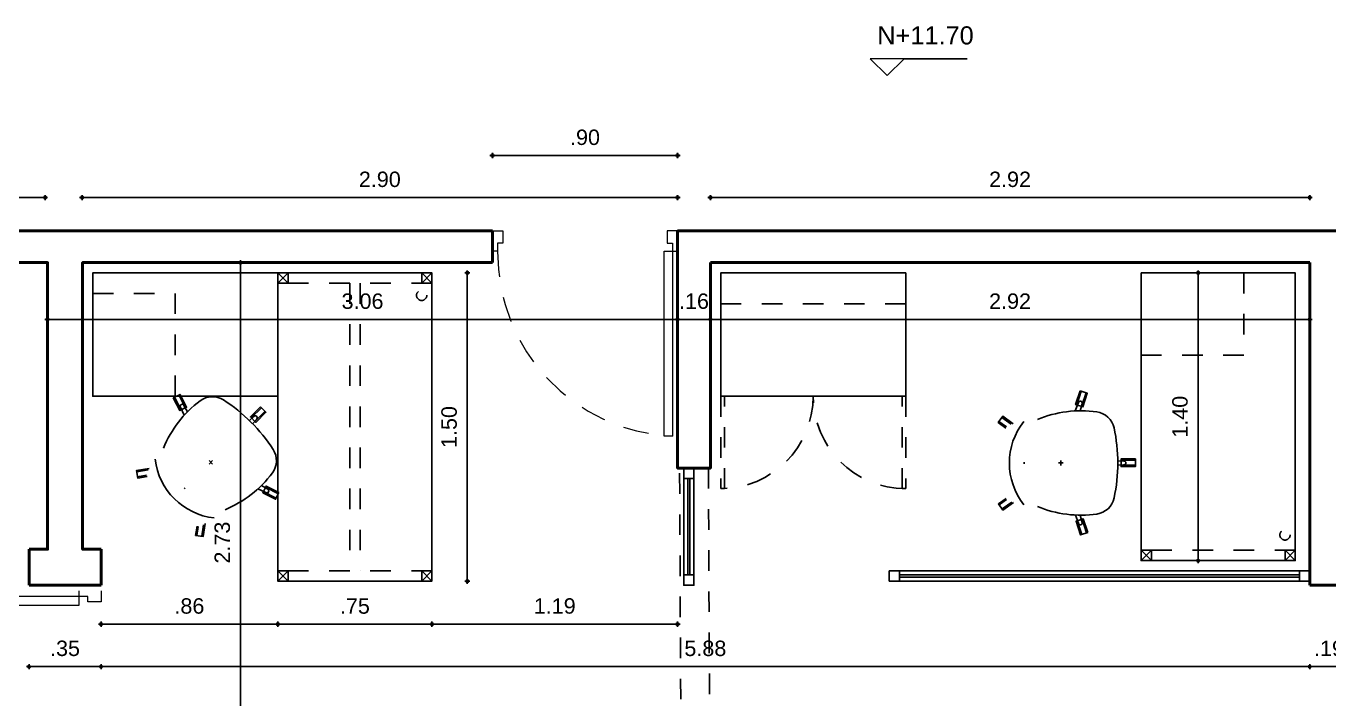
# Model space of a CAD drawing. Header units: millimetres. Extents: x -38 to 179, y -2 to 69.
# Drawn here: x 118.98 to 125.32, y 3.65 to 6.92 of the extents above; entities that cross this region are included whole.
import ezdxf

# ---------------------------------------------------------------- set-up
doc = ezdxf.new("R2010")
doc.units = ezdxf.units.MM
doc.linetypes.add('HIDDEN', pattern=[0.375, 0.25, -0.125])
doc.linetypes.add('HIDDEN2', pattern=[0.1875, 0.125, -0.0625])
doc.layers.get('0').update_dxf_attribs({"color": 255})
for name, color, linetype in [('-CANALETA AEREA', 255, 'Continuous'), ('0.05', 6, 'Continuous'), ('A_MOBILIARIO', 6, 'Continuous'), ('X_COTAS50', 6, 'Continuous')]:
    doc.layers.add(name, color=color, linetype=linetype)
for name, color, linetype, lineweight in [('02 AZUL', 5, 'Continuous', 5), ('03 AMARILLO', 2, 'Continuous', 20), ('04 VERDE', 3, 'Continuous', 15), ('06 ROJO', 1, 'Continuous', 50)]:
    doc.layers.add(name, color=color, linetype=linetype, lineweight=lineweight)
doc.styles.get("Standard").update_dxf_attribs({"font": 'arial.ttf'})
doc.styles.add('UNAL PLANEACION', font='arial.ttf')
doc.dimstyles.new('COTAS 50', dxfattribs={"dimscale": 50, "dimtxt": 0.0015, "dimasz": 0.00025, "dimexe": 0, "dimexo": 0.00025, "dimgap": 0.001, "dimtad": 1, "dimzin": 4, "dimdsep": 46, "dimtxsty": 'UNAL PLANEACION', "dimblk": 'DIMBLK', "dimcen": 1, "dimse1": 1, "dimse2": 1, "dimclrd": 8, "dimclre": 8, "dimclrt": 256, "dimadec": 0, "dimazin": 1, "dimtfac": 1, "dimtix": 1, "dimtmove": 2, "dimatfit": 0, "dimldrblk": 'INDICE', "dimfxl": 1, "dimtolj": 1, "dimtzin": 0, "dimarcsym": 0})

# ---------------------------------------------------------------- blocks, each defined once
blk = doc.blocks.new('DIMBLK')
for q in [(-1, 0), (0, 1), (1, 0), (0, -1)]:
    blk.add_line((0, 0), q)
blk.add_circle((0, 0), 0.5)
blk = doc.blocks.new('*D476')
at = {"layer": 'Defpoints', "color": 0, "transparency": 16777216}
for p in [(118.9924, 4.2025), (119.3424, 4.2025), (119.3424, 3.8066)]:
    blk.add_point(p, dxfattribs=at)
at = {"layer": 'X_COTAS50', "color": 8, "lineweight": -2, "transparency": 16777216}
blk.add_line((119.0049, 3.8066), (119.3299, 3.8066), dxfattribs=at)
at = {"layer": 'X_COTAS50', "color": 8, "lineweight": -2, "transparency": 16777216, "xscale": 0.0125, "yscale": 0.0125, "zscale": 0.0125, "rotation": 180}
blk.add_blockref('DIMBLK', (118.9924, 3.8066), dxfattribs=at)
at = {"layer": 'X_COTAS50', "color": 8, "lineweight": -2, "transparency": 16777216, "xscale": 0.0125, "yscale": 0.0125, "zscale": 0.0125}
blk.add_blockref('DIMBLK', (119.3424, 3.8066), dxfattribs=at)
at = {"layer": 'X_COTAS50', "transparency": 16777216, "insert": (119.1674, 3.895), "char_height": 0.075, "attachment_point": 5, "style": 'UNAL PLANEACION'}
blk.add_mtext('\\A1;.35', dxfattribs=at)
blk = doc.blocks.new('INDICE')
blk.add_line((-0.17, 0), (-1.17, 0))
blk.add_lwpolyline([(-0.52, 0.87), (-0.38, 0.93), (0, 0), (-0.38, -0.93), (-0.52, -0.87), (-0.17, 0)], close=True)
blk = doc.blocks.new('*D477')
at = {"layer": 'Defpoints', "color": 0, "transparency": 16777216}
for p in [(125.2219, 4.2025), (125.4094, 4.2025), (125.4094, 3.8066)]:
    blk.add_point(p, dxfattribs=at)
at = {"layer": 'X_COTAS50', "color": 8, "lineweight": -2, "transparency": 16777216}
for p, q in [((125.2094, 3.8066), (125.1969, 3.8066)), ((125.2219, 3.8066), (125.4094, 3.8066)), ((125.4219, 3.8066), (125.4344, 3.8066))]:
    blk.add_line(p, q, dxfattribs=at)
at = {"layer": 'X_COTAS50', "color": 8, "lineweight": -2, "transparency": 16777216, "xscale": 0.0125, "yscale": 0.0125, "zscale": 0.0125}
blk.add_blockref('DIMBLK', (125.2219, 3.8066), dxfattribs=at)
at = {"layer": 'X_COTAS50', "color": 8, "lineweight": -2, "transparency": 16777216, "xscale": 0.0125, "yscale": 0.0125, "zscale": 0.0125, "rotation": 180}
blk.add_blockref('DIMBLK', (125.4094, 3.8066), dxfattribs=at)
at = {"layer": 'X_COTAS50', "transparency": 16777216, "insert": (125.3157, 3.8949), "char_height": 0.075, "attachment_point": 5, "style": 'UNAL PLANEACION'}
blk.add_mtext('\\A1;.19', dxfattribs=at)
blk = doc.blocks.new('*D480')
at = {"layer": 'Defpoints', "color": 0, "transparency": 16777216}
for p in [(119.3424, 4.2025), (125.2219, 4.2025), (125.2219, 3.8066)]:
    blk.add_point(p, dxfattribs=at)
at = {"layer": 'X_COTAS50', "color": 8, "lineweight": -2, "transparency": 16777216}
blk.add_line((119.3549, 3.8066), (125.2094, 3.8066), dxfattribs=at)
at = {"layer": 'X_COTAS50', "color": 8, "lineweight": -2, "transparency": 16777216, "xscale": 0.0125, "yscale": 0.0125, "zscale": 0.0125, "rotation": 180}
blk.add_blockref('DIMBLK', (119.3424, 3.8066), dxfattribs=at)
at = {"layer": 'X_COTAS50', "color": 8, "lineweight": -2, "transparency": 16777216, "xscale": 0.0125, "yscale": 0.0125, "zscale": 0.0125}
blk.add_blockref('DIMBLK', (125.2219, 3.8066), dxfattribs=at)
at = {"layer": 'X_COTAS50', "transparency": 16777216, "insert": (122.2822, 3.8949), "char_height": 0.075, "attachment_point": 5, "style": 'UNAL PLANEACION'}
blk.add_mtext('\\A1;5.88', dxfattribs=at)
blk = doc.blocks.new('*D483')
at = {"layer": 'Defpoints', "color": 0, "transparency": 16777216}
for p in [(119.0824, 5.7725), (122.1468, 5.5725), (119.0824, 5.4962)]:
    blk.add_point(p, dxfattribs=at)
at = {"layer": 'X_COTAS50', "color": 8, "lineweight": -2, "transparency": 16777216}
blk.add_line((122.1343, 5.4962), (119.0949, 5.4962), dxfattribs=at)
at = {"layer": 'X_COTAS50', "color": 8, "lineweight": -2, "transparency": 16777216, "xscale": 0.0125, "yscale": 0.0125, "zscale": 0.0125, "rotation": 180}
blk.add_blockref('DIMBLK', (119.0824, 5.4962), dxfattribs=at)
at = {"layer": 'X_COTAS50', "color": 8, "lineweight": -2, "transparency": 16777216, "xscale": 0.0125, "yscale": 0.0125, "zscale": 0.0125}
blk.add_blockref('DIMBLK', (122.1468, 5.4962), dxfattribs=at)
at = {"layer": 'X_COTAS50', "transparency": 16777216, "insert": (120.6146, 5.5845), "char_height": 0.075, "attachment_point": 5, "style": 'UNAL PLANEACION'}
blk.add_mtext('\\A1;3.06', dxfattribs=at)
blk = doc.blocks.new('*D487')
at = {"layer": 'Defpoints', "color": 0, "transparency": 16777216}
for p in [(122.1468, 5.4962), (122.1468, 4.7725), (122.3069, 4.7725)]:
    blk.add_point(p, dxfattribs=at)
at = {"layer": 'X_COTAS50', "color": 8, "lineweight": -2, "transparency": 16777216}
for p, q in [((122.1343, 5.4962), (122.1218, 5.4962)), ((122.3069, 5.4962), (122.1468, 5.4962)), ((122.3194, 5.4962), (122.3319, 5.4962))]:
    blk.add_line(p, q, dxfattribs=at)
at = {"layer": 'X_COTAS50', "color": 8, "lineweight": -2, "transparency": 16777216, "xscale": 0.0125, "yscale": 0.0125, "zscale": 0.0125}
blk.add_blockref('DIMBLK', (122.1468, 5.4962), dxfattribs=at)
at = {"layer": 'X_COTAS50', "color": 8, "lineweight": -2, "transparency": 16777216, "xscale": 0.0125, "yscale": 0.0125, "zscale": 0.0125, "rotation": 180}
blk.add_blockref('DIMBLK', (122.3069, 5.4962), dxfattribs=at)
at = {"layer": 'X_COTAS50', "transparency": 16777216, "insert": (122.2269, 5.5845), "char_height": 0.075, "attachment_point": 5, "style": 'UNAL PLANEACION'}
blk.add_mtext('\\A1;.16', dxfattribs=at)
blk = doc.blocks.new('*D490')
at = {"layer": 'Defpoints', "color": 0, "transparency": 16777216}
for p in [(125.2219, 6.0891), (122.3069, 5.7725), (125.2219, 5.7725)]:
    blk.add_point(p, dxfattribs=at)
at = {"layer": 'X_COTAS50', "color": 8, "lineweight": -2, "transparency": 16777216}
blk.add_line((122.3194, 6.0891), (125.2094, 6.0891), dxfattribs=at)
at = {"layer": 'X_COTAS50', "color": 8, "lineweight": -2, "transparency": 16777216, "xscale": 0.0125, "yscale": 0.0125, "zscale": 0.0125, "rotation": 180}
blk.add_blockref('DIMBLK', (122.3069, 6.0891), dxfattribs=at)
at = {"layer": 'X_COTAS50', "color": 8, "lineweight": -2, "transparency": 16777216, "xscale": 0.0125, "yscale": 0.0125, "zscale": 0.0125}
blk.add_blockref('DIMBLK', (125.2219, 6.0891), dxfattribs=at)
at = {"layer": 'X_COTAS50', "transparency": 16777216, "insert": (123.7644, 6.1774), "char_height": 0.075, "attachment_point": 5, "style": 'UNAL PLANEACION'}
blk.add_mtext('\\A1;2.92', dxfattribs=at)
blk = doc.blocks.new('*D491')
at = {"layer": 'Defpoints', "color": 0, "transparency": 16777216}
for p in [(119.0704, 6.0891), (119.0704, 4.3775), (116.1584, 4.1036)]:
    blk.add_point(p, dxfattribs=at)
at = {"layer": 'X_COTAS50', "color": 8, "lineweight": -2, "transparency": 16777216}
blk.add_line((116.1709, 6.0891), (119.0579, 6.0891), dxfattribs=at)
at = {"layer": 'X_COTAS50', "color": 8, "lineweight": -2, "transparency": 16777216, "xscale": 0.0125, "yscale": 0.0125, "zscale": 0.0125, "rotation": 180}
blk.add_blockref('DIMBLK', (116.1584, 6.0891), dxfattribs=at)
at = {"layer": 'X_COTAS50', "color": 8, "lineweight": -2, "transparency": 16777216, "xscale": 0.0125, "yscale": 0.0125, "zscale": 0.0125}
blk.add_blockref('DIMBLK', (119.0704, 6.0891), dxfattribs=at)
at = {"layer": 'X_COTAS50', "transparency": 16777216, "insert": (117.6144, 6.1774), "char_height": 0.075, "attachment_point": 5, "style": 'UNAL PLANEACION'}
blk.add_mtext('\\A1;2.91', dxfattribs=at)
blk = doc.blocks.new('*D492')
at = {"layer": 'Defpoints', "color": 0, "transparency": 16777216}
for p in [(122.1468, 6.0891), (119.2504, 5.7725), (122.1468, 5.7725)]:
    blk.add_point(p, dxfattribs=at)
at = {"layer": 'X_COTAS50', "color": 8, "lineweight": -2, "transparency": 16777216}
blk.add_line((119.2629, 6.0891), (122.1343, 6.0891), dxfattribs=at)
at = {"layer": 'X_COTAS50', "color": 8, "lineweight": -2, "transparency": 16777216, "xscale": 0.0125, "yscale": 0.0125, "zscale": 0.0125, "rotation": 180}
blk.add_blockref('DIMBLK', (119.2504, 6.0891), dxfattribs=at)
at = {"layer": 'X_COTAS50', "color": 8, "lineweight": -2, "transparency": 16777216, "xscale": 0.0125, "yscale": 0.0125, "zscale": 0.0125}
blk.add_blockref('DIMBLK', (122.1468, 6.0891), dxfattribs=at)
at = {"layer": 'X_COTAS50', "transparency": 16777216, "insert": (120.6986, 6.1774), "char_height": 0.075, "attachment_point": 5, "style": 'UNAL PLANEACION'}
blk.add_mtext('\\A1;2.90', dxfattribs=at)
blk = doc.blocks.new('*D520')
at = {"layer": 'Defpoints', "color": 0, "transparency": 16777216}
for p in [(122.3069, 5.4962), (122.3069, 5.2725), (125.2219, 4.7725)]:
    blk.add_point(p, dxfattribs=at)
at = {"layer": 'X_COTAS50', "color": 8, "lineweight": -2, "transparency": 16777216}
blk.add_line((125.2094, 5.4962), (122.3194, 5.4962), dxfattribs=at)
at = {"layer": 'X_COTAS50', "color": 8, "lineweight": -2, "transparency": 16777216, "xscale": 0.0125, "yscale": 0.0125, "zscale": 0.0125, "rotation": 180}
blk.add_blockref('DIMBLK', (122.3069, 5.4962), dxfattribs=at)
at = {"layer": 'X_COTAS50', "color": 8, "lineweight": -2, "transparency": 16777216, "xscale": 0.0125, "yscale": 0.0125, "zscale": 0.0125}
blk.add_blockref('DIMBLK', (125.2219, 5.4962), dxfattribs=at)
at = {"layer": 'X_COTAS50', "transparency": 16777216, "insert": (123.7644, 5.5845), "char_height": 0.075, "attachment_point": 5, "style": 'UNAL PLANEACION'}
blk.add_mtext('\\A1;2.92', dxfattribs=at)
blk = doc.blocks.new('PT90M15')
blk.add_lwpolyline([(0.025, 0.1), (0.025, 1), (0.065, 1), (0.065, 0.1)], close=True)
for points in [[(0, 0), (0.05, 0), (0.05, 0.06), (0.025, 0.06), (0.025, 0.1), (0, 0.1)], [(0.9, 0), (0.85, 0), (0.85, 0.06), (0.875, 0.06), (0.875, 0.1), (0.9, 0.1)]]:
    blk.add_lwpolyline(points)
at = {"color": 252, "linetype": 'HIDDEN', "ltscale": 0.5}
blk.add_arc((-0.0189, 0.1071), 0.8939, 359.54198, 87.18486, dxfattribs=at)
blk = doc.blocks.new('MB-SO-PM')
at = {"layer": 'A_MOBILIARIO', "color": 252, "ltscale": 0.1}
for points in [[(-0.1721, 0.2665), (-0.199, 0.3035), (-0.229, 0.2816), (-0.1916, 0.2302)], [(-0.2238, 0.2854), (-0.1902, 0.2392)], [(-0.2042, 0.2997), (-0.1782, 0.2639)], [(0.1905, 0.2326), (0.2271, 0.283), (0.1971, 0.3049), (0.1699, 0.2674)], [(0.2023, 0.3011), (0.176, 0.2649)], [(0.2219, 0.2868), (0.1892, 0.2417)], [(-0.3481, -0.1016), (-0.2815, -0.0799)], [(-0.3406, -0.1247), (-0.274, -0.103)], [(0.3414, -0.1224), (0.2748, -0.1008)], [(0.3488, -0.0994), (0.2822, -0.0778)], [(-0.0109, -0.3625), (-0.011, -0.2925)], [(0.0133, -0.3625), (0.0133, -0.2925)]]:
    blk.add_lwpolyline(points, dxfattribs=at)
at = {"layer": 'A_MOBILIARIO'}
for points in [[(-0.0041, 0.1789, -0.001549), (0.0035, 0.1789, -0.001549)], [(0.2116, 0.1144, -0.134915), (0.2486, -0.1748, -0.313815), (0.1708, -0.2585, -0.106624), (-0.1704, -0.2589, -0.313815), (-0.2484, -0.1754, -0.134915), (-0.2121, 0.1139)]]:
    blk.add_lwpolyline(points, format="xyb", dxfattribs=at)
for points in [[(0.0115, 0), (-0.0115, 0)], [(0, 0.0115), (0, -0.0115)]]:
    blk.add_lwpolyline(points, dxfattribs=at)
at = {"layer": 'A_MOBILIARIO', "color": 252, "ltscale": 0.1}
for points in [[(-0.3386, -0.1308), (-0.272, -0.1091), (-0.2835, -0.0738), (-0.3501, -0.0955)], [(0.3508, -0.0932), (0.2842, -0.0716), (0.2728, -0.1069), (0.3394, -0.1285)], [(0.0198, -0.3625), (0.0197, -0.2925), (-0.0174, -0.2925), (-0.0174, -0.3625)]]:
    blk.add_lwpolyline(points, close=True, dxfattribs=at)
for points in [[(-0.254, -0.0943), (-0.289, -0.1039, -1.057066), (-0.293, -0.0853), (-0.2534, -0.0704)], [(0.2534, -0.0702), (0.2949, -0.0858, -1.057066), (0.2872, -0.1032), (0.254, -0.0941)], [(0.0109, -0.2768), (0.0096, -0.3069, -1.057066), (-0.0095, -0.305), (-0.0107, -0.2768)]]:
    blk.add_lwpolyline(points, format="xyb", dxfattribs=at)
blk.add_arc((0, -0.0762), 0.3267, 51.68308, 128.4484, dxfattribs=at)
blk = doc.blocks.new('MB-ETL-150x165')
at = {"layer": 'A_MOBILIARIO'}
for points in [[(0.75, 0), (0.75, 1.5), (0, 1.5), (0, 0)], [(0.75, 0), (1.65, 0), (1.65, 0.6), (0.75, 0.6)]]:
    blk.add_lwpolyline(points, close=True, dxfattribs=at)
at = {"layer": 'A_MOBILIARIO', "color": 252, "linetype": 'HIDDEN2', "ltscale": 0.1}
for points in [[(0, 1.5), (0.05, 1.45)], [(0, 1.45), (0.05, 1.5)], [(0.05, 1.5), (0.05, 1.45)], [(0.7, 1.5), (0.7, 1.45)], [(0.75, 1.5), (0.7, 1.45)], [(0.75, 1.45), (0.7, 1.5)], [(0, 1.45), (0.05, 1.45)], [(0.7, 1.45), (0.75, 1.45)], [(0, 0.05), (0.05, 0.05)], [(0, 0), (0.05, 0.05)], [(0, 0.05), (0.05, 0)], [(0.05, 0), (0.05, 0.05)], [(0.7, 0), (0.7, 0.05)], [(0.75, 0), (0.7, 0.05)], [(0.75, 0.05), (0.7, 0)], [(0.7, 0.05), (0.75, 0.05)]]:
    blk.add_lwpolyline(points, dxfattribs=at)
at = {"layer": 'A_MOBILIARIO', "color": 252, "linetype": 'HIDDEN2', "ltscale": 0.25}
for points in [[(0.7, 1.45), (0.05, 1.45)], [(0.35, 0.05), (0.35, 1.45)], [(0.4, 0.05), (0.4, 1.45)], [(1.65, 0.1), (1.25, 0.1), (1.25, 0.6)], [(0.7, 0.05), (0.05, 0.05)]]:
    blk.add_lwpolyline(points, dxfattribs=at)
at = {"layer": 'A_MOBILIARIO', "color": 252, "linetype": 'HIDDEN', "ltscale": 0.25}
blk.add_circle((0.05, 0.1091), 0.025, dxfattribs=at)
blk = doc.blocks.new('*D472')
at = {"layer": 'Defpoints', "color": 0, "transparency": 16777216}
for p in [(120.2024, 4.2225), (120.9524, 4.2225), (120.9524, 4.0128)]:
    blk.add_point(p, dxfattribs=at)
at = {"layer": 'X_COTAS50', "color": 8, "lineweight": -2, "transparency": 16777216}
blk.add_line((120.2149, 4.0128), (120.9399, 4.0128), dxfattribs=at)
at = {"layer": 'X_COTAS50', "color": 8, "lineweight": -2, "transparency": 16777216, "xscale": 0.0125, "yscale": 0.0125, "zscale": 0.0125, "rotation": 180}
blk.add_blockref('DIMBLK', (120.2024, 4.0128), dxfattribs=at)
at = {"layer": 'X_COTAS50', "color": 8, "lineweight": -2, "transparency": 16777216, "xscale": 0.0125, "yscale": 0.0125, "zscale": 0.0125}
blk.add_blockref('DIMBLK', (120.9524, 4.0128), dxfattribs=at)
at = {"layer": 'X_COTAS50', "transparency": 16777216, "insert": (120.5774, 4.1009), "char_height": 0.075, "attachment_point": 5, "style": 'UNAL PLANEACION'}
blk.add_mtext('\\A1;.75', dxfattribs=at)
blk = doc.blocks.new('*D473')
at = {"layer": 'Defpoints', "color": 0, "transparency": 16777216}
for p in [(122.1468, 4.7725), (120.9524, 4.2225), (122.1468, 4.0128)]:
    blk.add_point(p, dxfattribs=at)
at = {"layer": 'X_COTAS50', "color": 8, "lineweight": -2, "transparency": 16777216}
blk.add_line((120.9649, 4.0128), (122.1343, 4.0128), dxfattribs=at)
at = {"layer": 'X_COTAS50', "color": 8, "lineweight": -2, "transparency": 16777216, "xscale": 0.0125, "yscale": 0.0125, "zscale": 0.0125, "rotation": 180}
blk.add_blockref('DIMBLK', (120.9524, 4.0128), dxfattribs=at)
at = {"layer": 'X_COTAS50', "color": 8, "lineweight": -2, "transparency": 16777216, "xscale": 0.0125, "yscale": 0.0125, "zscale": 0.0125}
blk.add_blockref('DIMBLK', (122.1468, 4.0128), dxfattribs=at)
at = {"layer": 'X_COTAS50', "transparency": 16777216, "insert": (121.5496, 4.1011), "char_height": 0.075, "attachment_point": 5, "style": 'UNAL PLANEACION'}
blk.add_mtext('\\A1;1.19', dxfattribs=at)
blk = doc.blocks.new('*D474')
at = {"layer": 'Defpoints', "color": 0, "transparency": 16777216}
for p in [(119.7042, 5.7725), (120.021, 5.7725), (120.6842, 3.0475)]:
    blk.add_point(p, dxfattribs=at)
at = {"layer": 'X_COTAS50', "color": 8, "lineweight": -2, "transparency": 16777216}
blk.add_line((120.021, 3.06), (120.021, 5.76), dxfattribs=at)
at = {"layer": 'X_COTAS50', "color": 8, "lineweight": -2, "transparency": 16777216, "xscale": 0.0125, "yscale": 0.0125, "zscale": 0.0125}
for p, rotation in [((120.021, 5.7725), 90), ((120.021, 3.0475), 270)]:
    blk.add_blockref('DIMBLK', p, dxfattribs=dict(at, rotation=rotation))
at = {"layer": 'X_COTAS50', "transparency": 16777216, "insert": (119.9327, 4.41), "char_height": 0.075, "attachment_point": 5, "rotation": 90, "style": 'UNAL PLANEACION'}
blk.add_mtext('\\A1;2.73', dxfattribs=at)
blk = doc.blocks.new('*D475')
at = {"layer": 'Defpoints', "color": 0, "transparency": 16777216}
for p in [(120.9524, 5.7225), (120.9524, 4.2225), (121.1243, 4.2225)]:
    blk.add_point(p, dxfattribs=at)
at = {"layer": 'X_COTAS50', "color": 8, "lineweight": -2, "transparency": 16777216}
blk.add_line((121.1243, 5.71), (121.1243, 4.235), dxfattribs=at)
at = {"layer": 'X_COTAS50', "color": 8, "lineweight": -2, "transparency": 16777216, "xscale": 0.0125, "yscale": 0.0125, "zscale": 0.0125}
for p, rotation in [((121.1243, 5.7225), 90), ((121.1243, 4.2225), 270)]:
    blk.add_blockref('DIMBLK', p, dxfattribs=dict(at, rotation=rotation))
at = {"layer": 'X_COTAS50', "transparency": 16777216, "insert": (121.036, 4.9725), "char_height": 0.075, "attachment_point": 5, "rotation": 90, "style": 'UNAL PLANEACION'}
blk.add_mtext('\\A1;1.50', dxfattribs=at)
blk = doc.blocks.new('*D523')
at = {"layer": 'Defpoints', "color": 0, "transparency": 16777216}
for p in [(119.3424, 4.2225), (120.2024, 4.2225), (119.3424, 4.0128)]:
    blk.add_point(p, dxfattribs=at)
at = {"layer": 'X_COTAS50', "color": 8, "lineweight": -2, "transparency": 16777216}
blk.add_line((120.1899, 4.0128), (119.3549, 4.0128), dxfattribs=at)
at = {"layer": 'X_COTAS50', "color": 8, "lineweight": -2, "transparency": 16777216, "xscale": 0.0125, "yscale": 0.0125, "zscale": 0.0125, "rotation": 180}
blk.add_blockref('DIMBLK', (119.3424, 4.0128), dxfattribs=at)
at = {"layer": 'X_COTAS50', "color": 8, "lineweight": -2, "transparency": 16777216, "xscale": 0.0125, "yscale": 0.0125, "zscale": 0.0125}
blk.add_blockref('DIMBLK', (120.2024, 4.0128), dxfattribs=at)
at = {"layer": 'X_COTAS50', "transparency": 16777216, "insert": (119.7724, 4.1011), "char_height": 0.075, "attachment_point": 5, "style": 'UNAL PLANEACION'}
blk.add_mtext('\\A1;.86', dxfattribs=at)
blk = doc.blocks.new('*D528')
at = {"layer": '-CANALETA AEREA', "color": 8, "lineweight": -2, "transparency": 16777216}
blk.add_line((121.2593, 6.2937), (122.1343, 6.2937), dxfattribs=at)
at = {"layer": 'Defpoints', "color": 0, "transparency": 16777216}
for p in [(122.1468, 6.2937), (121.2468, 5.9275), (122.1468, 5.9275)]:
    blk.add_point(p, dxfattribs=at)
at = {"layer": '-CANALETA AEREA', "color": 8, "lineweight": -2, "transparency": 16777216, "xscale": 0.0125, "yscale": 0.0125, "zscale": 0.0125, "rotation": 180}
blk.add_blockref('DIMBLK', (121.2468, 6.2937), dxfattribs=at)
at = {"layer": '-CANALETA AEREA', "color": 8, "lineweight": -2, "transparency": 16777216, "xscale": 0.0125, "yscale": 0.0125, "zscale": 0.0125}
blk.add_blockref('DIMBLK', (122.1468, 6.2937), dxfattribs=at)
at = {"layer": '-CANALETA AEREA', "transparency": 16777216, "insert": (121.6968, 6.382), "char_height": 0.075, "attachment_point": 5, "style": 'UNAL PLANEACION'}
blk.add_mtext('\\A1;.90', dxfattribs=at)
blk = doc.blocks.new('*U392')
at = {"layer": '0.05', "color": 150}
blk.add_lwpolyline([(0, 0.05), (0, 0), (0.57, 0), (0.57, 0.05)], close=True, dxfattribs=at)
at = {"layer": '0.05'}
for points in [[(0, 0), (0.05, 0), (0.05, 0.05), (0, 0.05)], [(0.52, 0), (0.57, 0), (0.57, 0.05), (0.52, 0.05)]]:
    blk.add_lwpolyline(points, close=True, dxfattribs=at)
at = {"layer": '0.05', "color": 6}
blk.add_lwpolyline([(0.52, 0.02), (0.05, 0.02), (0.05, 0.03), (0.52, 0.03), (0.52, 0.02)], dxfattribs=at)
blk = doc.blocks.new('*U393')
at = {"layer": '0.05', "color": 150}
blk.add_lwpolyline([(0, 0.05), (0, 0), (2.0451, 0), (2.0451, 0.05)], close=True, dxfattribs=at)
at = {"layer": '0.05'}
for points in [[(0, 0), (0.05, 0), (0.05, 0.05), (0, 0.05)], [(1.9951, 0), (2.0451, 0), (2.0451, 0.05), (1.9951, 0.05)]]:
    blk.add_lwpolyline(points, close=True, dxfattribs=at)
at = {"layer": '0.05', "color": 6}
blk.add_lwpolyline([(1.9951, 0.02), (0.05, 0.02), (0.05, 0.03), (1.9951, 0.03), (1.9951, 0.02)], dxfattribs=at)
blk = doc.blocks.new('1.4 MESA TRAB')
at = {"layer": 'A_MOBILIARIO'}
blk.add_lwpolyline([(-0.75, 0.7), (-0.75, -0.7), (0, -0.7), (0, 0.7)], close=True, dxfattribs=at)
at = {"layer": 'A_MOBILIARIO', "color": 252, "linetype": 'HIDDEN2', "ltscale": 0.25}
for points in [[(-0.25, 0.7), (-0.25, 0.3), (-0.75, 0.3)], [(-0.7, -0.65), (-0.05, -0.65)]]:
    blk.add_lwpolyline(points, dxfattribs=at)
at = {"layer": 'A_MOBILIARIO', "color": 252, "linetype": 'HIDDEN2', "ltscale": 0.1}
for points in [[(-0.7, -0.65), (-0.75, -0.65)], [(-0.75, -0.7), (-0.7, -0.65)], [(-0.75, -0.65), (-0.7, -0.7)], [(-0.7, -0.7), (-0.7, -0.65)], [(0, -0.65), (-0.05, -0.65)], [(-0.05, -0.7), (-0.05, -0.65)], [(0, -0.7), (-0.05, -0.65)], [(0, -0.65), (-0.05, -0.7)]]:
    blk.add_lwpolyline(points, dxfattribs=at)
at = {"layer": 'A_MOBILIARIO', "color": 252, "linetype": 'HIDDEN', "ltscale": 0.25}
blk.add_circle((-0.05, -0.575), 0.025, dxfattribs=at)
blk = doc.blocks.new('*D529')
at = {"layer": '-CANALETA AEREA', "color": 8, "lineweight": -2, "transparency": 16777216}
blk.add_line((124.6796, 5.71), (124.6796, 4.335), dxfattribs=at)
at = {"layer": 'Defpoints', "color": 0, "transparency": 16777216}
for p in [(124.4019, 5.7225), (124.4019, 4.3225), (124.6796, 4.3225)]:
    blk.add_point(p, dxfattribs=at)
at = {"layer": '-CANALETA AEREA', "color": 8, "lineweight": -2, "transparency": 16777216, "xscale": 0.0125, "yscale": 0.0125, "zscale": 0.0125}
for p, rotation in [((124.6796, 5.7225), 90), ((124.6796, 4.3225), 270)]:
    blk.add_blockref('DIMBLK', p, dxfattribs=dict(at, rotation=rotation))
at = {"layer": '-CANALETA AEREA', "transparency": 16777216, "insert": (124.5913, 5.0225), "char_height": 0.075, "attachment_point": 5, "rotation": 90, "style": 'UNAL PLANEACION'}
blk.add_mtext('\\A1;1.40', dxfattribs=at)
blk = doc.blocks.new('*U12')
at = {"layer": 'A_MOBILIARIO'}
blk.add_lwpolyline([(0, 0), (0.9, 0), (0.9, 0.6), (0, 0.6)], close=True, dxfattribs=at)
at = {"layer": 'A_MOBILIARIO', "linetype": 'HIDDEN', "ltscale": 0.1}
blk.add_lwpolyline([(0, 0.45), (0.9, 0.45)], dxfattribs=at)
at = {"layer": 'A_MOBILIARIO', "color": 252, "linetype": 'HIDDEN', "ltscale": 0.1}
for points in [[(0, 0), (0, -0.45), (0.018, -0.45), (0.018, 0)], [(0.9, 0), (0.9, -0.45), (0.882, -0.45), (0.882, 0)]]:
    blk.add_lwpolyline(points, close=True, dxfattribs=at)
at = {"layer": 'A_MOBILIARIO', "color": 252, "linetype": 'HIDDEN2'}
for centre, start, end in [((0, 0), 270, 0), ((0.9, 0), 180, 270)]:
    blk.add_arc(centre, 0.45, start, end, dxfattribs=at)

msp = doc.modelspace()

# ---------------------------------------------------------------- linework, layer by layer
at = {"color": 252, "linetype": 'HIDDEN2', "ltscale": 0.5}
msp.add_lwpolyline([(122.1568, 4.7725), (122.2969, 4.7725), (122.3224, -0.3525), (122.1824, -0.3525)], close=True, dxfattribs=at)
at = {"layer": '02 AZUL'}
for points in [[(121.2468, 5.9275), (121.2968, 5.9275), (121.2968, 5.8675), (121.2718, 5.8675), (121.2718, 5.8275), (121.2468, 5.8275)], [(121.2468, 5.9275), (121.2968, 5.9275), (121.2968, 5.8675), (121.2718, 5.8675), (121.2718, 5.8275), (121.2468, 5.8275)], [(121.2468, 5.9275), (121.2968, 5.9275), (121.2968, 5.8675), (121.2718, 5.8675), (121.2718, 5.8275), (121.2468, 5.8275)], [(122.1468, 5.9275), (122.0968, 5.9275), (122.0968, 5.8675), (122.1218, 5.8675), (122.1218, 5.8275), (122.1468, 5.8275)], [(122.1468, 5.9275), (122.0968, 5.9275), (122.0968, 5.8675), (122.1218, 5.8675), (122.1218, 5.8275), (122.1468, 5.8275)], [(122.1468, 5.9275), (122.0968, 5.9275), (122.0968, 5.8675), (122.1218, 5.8675), (122.1218, 5.8275), (122.1468, 5.8275)]]:
    msp.add_lwpolyline(points, dxfattribs=at)
at = {"layer": '03 AMARILLO'}
msp.add_lwpolyline([(123.5556, 6.7647), (123.0847, 6.7647), (123.1668, 6.6827), (123.2489, 6.7647)], close=True, dxfattribs=at)
at = {"layer": '06 ROJO'}
for p, q in [((114.0224, 5.9275), (121.2474, 5.9275)), ((114.0224, 5.9275), (121.2474, 5.9275)), ((114.0224, 5.9275), (121.2474, 5.9275)), ((121.2474, 5.7725), (121.2474, 5.9275)), ((121.2474, 5.7725), (121.2474, 5.9275)), ((121.2474, 5.7725), (121.2474, 5.9275)), ((122.1468, 5.9275), (127.3724, 5.9275)), ((122.1468, 5.7725), (122.1468, 5.9275)), ((122.1468, 5.9275), (127.3724, 5.9275)), ((122.1468, 5.7725), (122.1468, 5.9275)), ((122.1468, 5.9275), (127.3724, 5.9275)), ((122.1468, 5.8275), (122.1468, 5.9275)), ((119.2524, 5.7725), (121.2474, 5.7725)), ((122.3069, 5.7725), (125.2219, 5.7725)), ((125.2219, 4.2025), (125.2219, 5.7725)), ((118.9924, 4.2025), (118.9924, 4.3775)), ((119.3424, 4.2025), (119.3424, 4.3775)), ((118.9924, 4.2025), (119.3424, 4.2025)), ((125.2219, 4.2025), (125.4094, 4.2025))]:
    msp.add_line(p, q, dxfattribs=at)
for points in [[(118.9031, 5.7725), (119.0824, 5.7725), (119.0824, 4.3775), (118.9924, 4.3775)], [(119.3424, 5.7725), (119.2524, 5.7725), (119.2524, 4.3775), (119.3424, 4.3775)], [(122.1468, 5.7725), (122.1468, 5.7725), (122.1468, 4.7725), (122.3069, 4.7725), (122.3069, 5.7725)]]:
    msp.add_lwpolyline(points, dxfattribs=at)

# ---------------------------------------------------------------- block references
at = {"layer": '0.05', "rotation": 270}
msp.add_blockref('*U392', (122.1769, 4.7725), dxfattribs=at)
at = {"layer": '0.05', "xscale": -1}
msp.add_blockref('*U393', (125.2219, 4.2225), dxfattribs=at)
at = {"layer": '02 AZUL', "rotation": 180}
msp.add_blockref('PT90M15', (122.1468, 5.9275), dxfattribs=at)
at = {"layer": '02 AZUL', "xscale": -1.05793444889465, "yscale": 1.05793444889465, "zscale": 1.05793444889465, "rotation": 90}
msp.add_blockref('PT90M15', (119.3424, 4.1746), dxfattribs=at)
at = {"layer": 'A_MOBILIARIO'}
for name, p, rotation in [('MB-ETL-150x165', (120.9524, 5.7225), 180), ('MB-SO-PM', (119.8762, 4.8006), 135), ('MB-SO-PM', (124.0117, 4.7975), 90.00000000000001)]:
    msp.add_blockref(name, p, dxfattribs=dict(at, rotation=rotation))
at = {"layer": 'A_MOBILIARIO', "xscale": -1}
msp.add_blockref('*U12', (123.2569, 5.1225), dxfattribs=at)
at = {"layer": 'X_COTAS50'}
msp.add_blockref('1.4 MESA TRAB', (125.1519, 5.0225), dxfattribs=at)

# ---------------------------------------------------------------- texts
at = {"layer": '04 VERDE', "insert": (123.1186, 6.9225), "char_height": 0.129343, "width": 0.621735, "attachment_point": 1}
msp.add_mtext('{\\H0.6818x;N+11.70}', dxfattribs=at)

# ---------------------------------------------------------------- dimensions: what is measured, and where the dimension line sits
at = {"layer": '-CANALETA AEREA'}
dim = msp.add_aligned_dim(p1=(121.2468, 5.9275), p2=(122.1468, 5.9275), distance=0.3662, dimstyle='COTAS 50', dxfattribs=at)
dim.commit()
dim.dimension.update_dxf_attribs({"geometry": '*D528', "text_midpoint": (121.6968, 6.382)})
dim = msp.add_linear_dim(base=(124.6796, 4.3225), p1=(124.4019, 5.7225), p2=(124.4019, 4.3225), angle=90, dimstyle='COTAS 50', dxfattribs=at)
dim.commit()
dim.dimension.update_dxf_attribs({"geometry": '*D529', "text_midpoint": (124.5913, 5.0225)})
at = {"layer": 'X_COTAS50'}
for base, p1, p2, picture, middle in [((119.0704, 6.0891), (116.1584, 4.1036), (119.0704, 4.3775), '*D491', (117.6144, 6.1774)), ((122.1468, 6.0891), (119.2504, 5.7725), (122.1468, 5.7725), '*D492', (120.6986, 6.1774)), ((125.2219049392, 6.0890971594), (122.3069049392, 5.7724571796), (125.2219049392, 5.7724571796), '*D490', (123.7644049392, 6.1773901335)), ((119.0824, 5.4962), (122.1468, 5.5725), (119.0824, 5.7725), '*D483', (120.6146, 5.5845)), ((122.1468, 5.4962), (122.3069, 4.7725), (122.1468, 4.7725), '*D487', (122.2269, 5.5845)), ((122.3069049392, 5.4962057448), (125.2219049392, 4.7724571796), (122.3069049392, 5.2724571796), '*D520', (123.7644049392, 5.5844987189)), ((122.1468, 4.0128), (120.9524, 4.2225), (122.1468, 4.7725), '*D473', (121.5496, 4.1011)), ((119.3424, 3.8066), (118.9924, 4.2025), (119.3424, 4.2025), '*D476', (119.1674, 3.895)), ((119.3424, 4.0128), (120.2024, 4.2225), (119.3424, 4.2225), '*D523', (119.7724, 4.1011)), ((125.2219, 3.8066), (119.3424, 4.2025), (125.2219, 4.2025), '*D480', (122.2822, 3.8949)), ((120.9524, 4.0128), (120.2024, 4.2225), (120.9524, 4.2225), '*D472', (120.5774, 4.1009)), ((125.4094, 3.8066), (125.2219, 4.2025), (125.4094, 4.2025), '*D477', (125.3157, 3.8949))]:
    dim = msp.add_linear_dim(base=base, p1=p1, p2=p2, dimstyle='COTAS 50', dxfattribs=at)
    dim.commit()
    dim.dimension.update_dxf_attribs({"geometry": picture, "text_midpoint": middle})
for base, p1, p2, picture, middle in [((120.0210092197, 5.7724571796), (120.6842189396, 3.0474571796), (119.7042189396, 5.7724571796), '*D474', (119.9326906658, 4.4099571796)), ((121.1243, 4.2225), (120.9524, 5.7225), (120.9524, 4.2225), '*D475', (121.036, 4.9725))]:
    dim = msp.add_linear_dim(base=base, p1=p1, p2=p2, angle=90, dimstyle='COTAS 50', dxfattribs=at)
    dim.commit()
    dim.dimension.update_dxf_attribs({"geometry": picture, "text_midpoint": middle})

doc.saveas('drawing.dxf')
